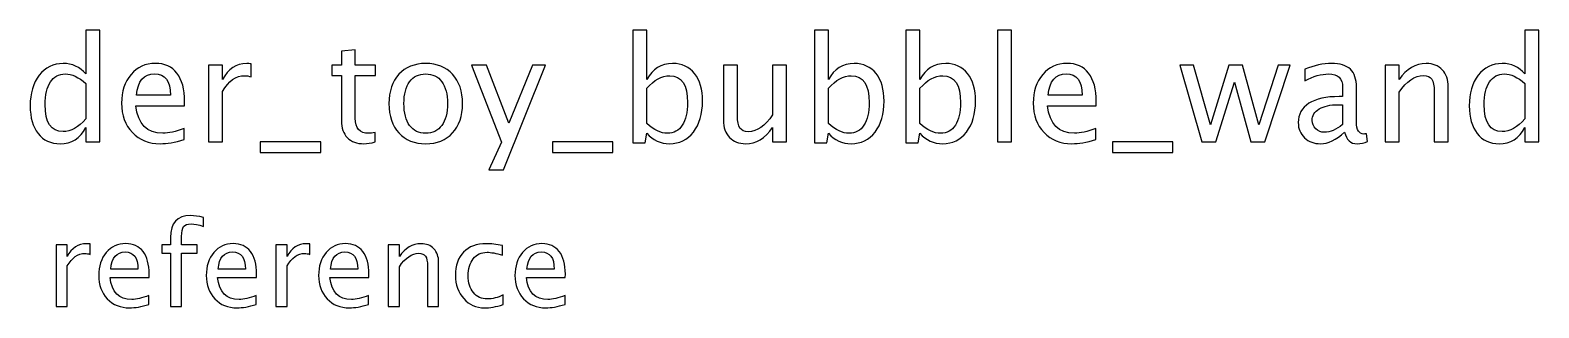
# Model space of a CAD drawing. Header units: centimetres. Extents: x -29.3 to 25.7, y -27.5 to 28.7.
# Drawn here: x -1.81 to 25.67, y 23.65 to 28.71 of the extents above; entities that cross this region are included whole.
import ezdxf

# ---------------------------------------------------------------- set-up
doc = ezdxf.new("R2010")
doc.units = ezdxf.units.CM
doc.header["$MEASUREMENT"] = 0
doc.layers.add('Layer 1', color=7, linetype='Continuous')

msp = doc.modelspace()

# ---------------------------------------------------------------- linework, layer by layer
at = {"layer": 'Layer 1'}
for points, knots in [([(-0.79505, 26.67044), (-0.79505, 26.67044), (-0.79505, 26.9337), (-0.79505, 26.9337), (-0.79505, 26.9337), (-0.89868, 26.73703), (-1.05478, 26.63869), (-1.26336, 26.63869), (-1.26336, 26.63869), (-1.4327, 26.63869), (-1.56587, 26.69999), (-1.66288, 26.82302), (-1.66288, 26.82302), (-1.7599, 26.94605), (-1.80841, 27.11406), (-1.80841, 27.32705), (-1.80841, 27.32705), (-1.80841, 27.55988), (-1.75328, 27.74729), (-1.64348, 27.88929), (-1.64348, 27.88929), (-1.53324, 28.03084), (-1.3886, 28.10183), (-1.20912, 28.10183), (-1.20912, 28.10183), (-1.04288, 28.10183), (-0.90441, 28.03833), (-0.79505, 27.91089), (-0.79505, 27.91089), (-0.79505, 27.91089), (-0.79505, 28.71037), (-0.79505, 28.71037), (-0.79505, 28.71037), (-0.79505, 28.71037), (-0.54105, 28.71037), (-0.54105, 28.71037), (-0.54105, 28.71037), (-0.54105, 28.71037), (-0.54105, 26.67044), (-0.54105, 26.67044), (-0.54105, 26.67044), (-0.54105, 26.67044), (-0.79505, 26.67044), (-0.79505, 26.67044)], [0, 0, 0, 0, 0.08333333, 0.08333333, 0.08333333, 0.08333333, 0.16666667, 0.16666667, 0.16666667, 0.16666667, 0.25, 0.25, 0.25, 0.25, 0.33333333, 0.33333333, 0.33333333, 0.33333333, 0.41666667, 0.41666667, 0.41666667, 0.41666667, 0.5, 0.5, 0.5, 0.5, 0.58333333, 0.58333333, 0.58333333, 0.58333333, 0.66666667, 0.66666667, 0.66666667, 0.66666667, 0.75, 0.75, 0.75, 0.75, 0.83333333, 0.83333333, 0.83333333, 0.83333333, 1, 1, 1, 1]), ([(9.16782, 26.65457), (9.16782, 26.65457), (9.16782, 28.71037), (9.16782, 28.71037), (9.16782, 28.71037), (9.16782, 28.71037), (9.42182, 28.71037), (9.42182, 28.71037), (9.42182, 28.71037), (9.42182, 28.71037), (9.42182, 27.80771), (9.42182, 27.80771), (9.42182, 27.80771), (9.52589, 28.00394), (9.68243, 28.10183), (9.89101, 28.10183), (9.89101, 28.10183), (10.05991, 28.10183), (10.19264, 28.04054), (10.28965, 27.91751), (10.28965, 27.91751), (10.38667, 27.79448), (10.43517, 27.62647), (10.43517, 27.41348), (10.43517, 27.41348), (10.43517, 27.18153), (10.38005, 26.99411), (10.27025, 26.85212), (10.27025, 26.85212), (10.16045, 26.70969), (10.01581, 26.63869), (9.83677, 26.63869), (9.83677, 26.63869), (9.67053, 26.63869), (9.53206, 26.70219), (9.42182, 26.82963), (9.42182, 26.82963), (9.42182, 26.82963), (9.39095, 26.65457), (9.39095, 26.65457), (9.39095, 26.65457), (9.39095, 26.65457), (9.16782, 26.65457), (9.16782, 26.65457)], [0, 0, 0, 0, 0.08333333, 0.08333333, 0.08333333, 0.08333333, 0.16666667, 0.16666667, 0.16666667, 0.16666667, 0.25, 0.25, 0.25, 0.25, 0.33333333, 0.33333333, 0.33333333, 0.33333333, 0.41666667, 0.41666667, 0.41666667, 0.41666667, 0.5, 0.5, 0.5, 0.5, 0.58333333, 0.58333333, 0.58333333, 0.58333333, 0.66666667, 0.66666667, 0.66666667, 0.66666667, 0.75, 0.75, 0.75, 0.75, 0.83333333, 0.83333333, 0.83333333, 0.83333333, 1, 1, 1, 1]), ([(12.47511, 26.65457), (12.47511, 26.65457), (12.47511, 28.71037), (12.47511, 28.71037), (12.47511, 28.71037), (12.47511, 28.71037), (12.72911, 28.71037), (12.72911, 28.71037), (12.72911, 28.71037), (12.72911, 28.71037), (12.72911, 27.80771), (12.72911, 27.80771), (12.72911, 27.80771), (12.83318, 28.00394), (12.98972, 28.10183), (13.1983, 28.10183), (13.1983, 28.10183), (13.3672, 28.10183), (13.49993, 28.04054), (13.59694, 27.91751), (13.59694, 27.91751), (13.69396, 27.79448), (13.74246, 27.62647), (13.74246, 27.41348), (13.74246, 27.41348), (13.74246, 27.18153), (13.68734, 26.99411), (13.57754, 26.85212), (13.57754, 26.85212), (13.46774, 26.70969), (13.3231, 26.63869), (13.14406, 26.63869), (13.14406, 26.63869), (12.97782, 26.63869), (12.83935, 26.70219), (12.72911, 26.82963), (12.72911, 26.82963), (12.72911, 26.82963), (12.69824, 26.65457), (12.69824, 26.65457), (12.69824, 26.65457), (12.69824, 26.65457), (12.47511, 26.65457), (12.47511, 26.65457)], [0, 0, 0, 0, 0.08333333, 0.08333333, 0.08333333, 0.08333333, 0.16666667, 0.16666667, 0.16666667, 0.16666667, 0.25, 0.25, 0.25, 0.25, 0.33333333, 0.33333333, 0.33333333, 0.33333333, 0.41666667, 0.41666667, 0.41666667, 0.41666667, 0.5, 0.5, 0.5, 0.5, 0.58333333, 0.58333333, 0.58333333, 0.58333333, 0.66666667, 0.66666667, 0.66666667, 0.66666667, 0.75, 0.75, 0.75, 0.75, 0.83333333, 0.83333333, 0.83333333, 0.83333333, 1, 1, 1, 1]), ([(14.14022, 26.65457), (14.14022, 26.65457), (14.14022, 28.71037), (14.14022, 28.71037), (14.14022, 28.71037), (14.14022, 28.71037), (14.39422, 28.71037), (14.39422, 28.71037), (14.39422, 28.71037), (14.39422, 28.71037), (14.39422, 27.80771), (14.39422, 27.80771), (14.39422, 27.80771), (14.49829, 28.00394), (14.65483, 28.10183), (14.86341, 28.10183), (14.86341, 28.10183), (15.03231, 28.10183), (15.16504, 28.04054), (15.26205, 27.91751), (15.26205, 27.91751), (15.35907, 27.79448), (15.40757, 27.62647), (15.40757, 27.41348), (15.40757, 27.41348), (15.40757, 27.18153), (15.35245, 26.99411), (15.24265, 26.85212), (15.24265, 26.85212), (15.13285, 26.70969), (14.98821, 26.63869), (14.80917, 26.63869), (14.80917, 26.63869), (14.64293, 26.63869), (14.50446, 26.70219), (14.39422, 26.82963), (14.39422, 26.82963), (14.39422, 26.82963), (14.36335, 26.65457), (14.36335, 26.65457), (14.36335, 26.65457), (14.36335, 26.65457), (14.14022, 26.65457), (14.14022, 26.65457)], [0, 0, 0, 0, 0.08333333, 0.08333333, 0.08333333, 0.08333333, 0.16666667, 0.16666667, 0.16666667, 0.16666667, 0.25, 0.25, 0.25, 0.25, 0.33333333, 0.33333333, 0.33333333, 0.33333333, 0.41666667, 0.41666667, 0.41666667, 0.41666667, 0.5, 0.5, 0.5, 0.5, 0.58333333, 0.58333333, 0.58333333, 0.58333333, 0.66666667, 0.66666667, 0.66666667, 0.66666667, 0.75, 0.75, 0.75, 0.75, 0.83333333, 0.83333333, 0.83333333, 0.83333333, 1, 1, 1, 1]), ([(15.80533, 26.67044), (15.80533, 26.67044), (15.80533, 28.71037), (15.80533, 28.71037), (15.80533, 28.71037), (15.80533, 28.71037), (16.05933, 28.71037), (16.05933, 28.71037), (16.05933, 28.71037), (16.05933, 28.71037), (16.05933, 26.67044), (16.05933, 26.67044), (16.05933, 26.67044), (16.05933, 26.67044), (15.80533, 26.67044), (15.80533, 26.67044)], [0, 0, 0, 0, 0.2, 0.2, 0.2, 0.2, 0.4, 0.4, 0.4, 0.4, 0.6, 0.6, 0.6, 0.6, 1, 1, 1, 1]), ([(25.41101, 26.67044), (25.41101, 26.67044), (25.41101, 26.9337), (25.41101, 26.9337), (25.41101, 26.9337), (25.30738, 26.73703), (25.15128, 26.63869), (24.9427, 26.63869), (24.9427, 26.63869), (24.77336, 26.63869), (24.64019, 26.69999), (24.54318, 26.82302), (24.54318, 26.82302), (24.44616, 26.94605), (24.39765, 27.11406), (24.39765, 27.32705), (24.39765, 27.32705), (24.39765, 27.55988), (24.45278, 27.74729), (24.56258, 27.88929), (24.56258, 27.88929), (24.67282, 28.03084), (24.81746, 28.10183), (24.99694, 28.10183), (24.99694, 28.10183), (25.16318, 28.10183), (25.30165, 28.03833), (25.41101, 27.91089), (25.41101, 27.91089), (25.41101, 27.91089), (25.41101, 28.71037), (25.41101, 28.71037), (25.41101, 28.71037), (25.41101, 28.71037), (25.66501, 28.71037), (25.66501, 28.71037), (25.66501, 28.71037), (25.66501, 28.71037), (25.66501, 26.67044), (25.66501, 26.67044), (25.66501, 26.67044), (25.66501, 26.67044), (25.41101, 26.67044), (25.41101, 26.67044)], [0, 0, 0, 0, 0.08333333, 0.08333333, 0.08333333, 0.08333333, 0.16666667, 0.16666667, 0.16666667, 0.16666667, 0.25, 0.25, 0.25, 0.25, 0.33333333, 0.33333333, 0.33333333, 0.33333333, 0.41666667, 0.41666667, 0.41666667, 0.41666667, 0.5, 0.5, 0.5, 0.5, 0.58333333, 0.58333333, 0.58333333, 0.58333333, 0.66666667, 0.66666667, 0.66666667, 0.66666667, 0.75, 0.75, 0.75, 0.75, 0.83333333, 0.83333333, 0.83333333, 0.83333333, 1, 1, 1, 1]), ([(4.47456, 26.67088), (4.39607, 26.64927), (4.32772, 26.63869), (4.26995, 26.63869), (4.26995, 26.63869), (4.1403, 26.63869), (4.03932, 26.67573), (3.967, 26.74981), (3.967, 26.74981), (3.89424, 26.8239), (3.85808, 26.92664), (3.85808, 27.0585), (3.85808, 27.0585), (3.85808, 27.0585), (3.85808, 27.88223), (3.85808, 27.88223), (3.85808, 27.88223), (3.85808, 27.88223), (3.68258, 27.88223), (3.68258, 27.88223), (3.68258, 27.88223), (3.68258, 27.88223), (3.68258, 28.07273), (3.68258, 28.07273), (3.68258, 28.07273), (3.68258, 28.07273), (3.85808, 28.07273), (3.85808, 28.07273), (3.85808, 28.07273), (3.85808, 28.07273), (3.85808, 28.32629), (3.85808, 28.32629), (3.85808, 28.32629), (3.85808, 28.32629), (4.11208, 28.35054), (4.11208, 28.35054), (4.11208, 28.35054), (4.11208, 28.35054), (4.11208, 28.07273), (4.11208, 28.07273), (4.11208, 28.07273), (4.11208, 28.07273), (4.47985, 28.07273), (4.47985, 28.07273), (4.47985, 28.07273), (4.47985, 28.07273), (4.47985, 27.88223), (4.47985, 27.88223), (4.47985, 27.88223), (4.47985, 27.88223), (4.11208, 27.88223), (4.11208, 27.88223), (4.11208, 27.88223), (4.11208, 27.88223), (4.11208, 27.10436), (4.11208, 27.10436), (4.11208, 27.10436), (4.11208, 26.92091), (4.1919, 26.82919), (4.35109, 26.82919), (4.35109, 26.82919), (4.38504, 26.82919), (4.42605, 26.83492), (4.47456, 26.84595), (4.47456, 26.84595), (4.47456, 26.84595), (4.47456, 26.67088), (4.47456, 26.67088)], [0, 0, 0, 0, 0.05555556, 0.05555556, 0.05555556, 0.05555556, 0.11111111, 0.11111111, 0.11111111, 0.11111111, 0.16666667, 0.16666667, 0.16666667, 0.16666667, 0.22222222, 0.22222222, 0.22222222, 0.22222222, 0.27777778, 0.27777778, 0.27777778, 0.27777778, 0.33333333, 0.33333333, 0.33333333, 0.33333333, 0.38888889, 0.38888889, 0.38888889, 0.38888889, 0.44444444, 0.44444444, 0.44444444, 0.44444444, 0.5, 0.5, 0.5, 0.5, 0.55555556, 0.55555556, 0.55555556, 0.55555556, 0.61111111, 0.61111111, 0.61111111, 0.61111111, 0.66666667, 0.66666667, 0.66666667, 0.66666667, 0.72222222, 0.72222222, 0.72222222, 0.72222222, 0.77777778, 0.77777778, 0.77777778, 0.77777778, 0.83333333, 0.83333333, 0.83333333, 0.83333333, 0.88888889, 0.88888889, 0.88888889, 0.88888889, 1, 1, 1, 1]), ([(0.99706, 26.71542), (0.8264, 26.66427), (0.68044, 26.63869), (0.55873, 26.63869), (0.55873, 26.63869), (0.35103, 26.63869), (0.18214, 26.70748), (0.05206, 26.84462), (0.05206, 26.84462), (-0.07803, 26.98177), (-0.1433, 27.15948), (-0.1433, 27.3782), (-0.1433, 27.3782), (-0.1433, 27.59031), (-0.08597, 27.76449), (0.02912, 27.90075), (0.02912, 27.90075), (0.14422, 28.03657), (0.2915, 28.10448), (0.47098, 28.10448), (0.47098, 28.10448), (0.64075, 28.10448), (0.77216, 28.04407), (0.86477, 27.92324), (0.86477, 27.92324), (0.95737, 27.80241), (1.00367, 27.63132), (1.00367, 27.40951), (1.00367, 27.40951), (1.00367, 27.40951), (1.00235, 27.3319), (1.00235, 27.3319), (1.00235, 27.3319), (1.00235, 27.3319), (0.116, 27.3319), (0.116, 27.3319), (0.116, 27.3319), (0.15304, 26.99676), (0.31664, 26.82919), (0.60636, 26.82919), (0.60636, 26.82919), (0.71263, 26.82919), (0.84272, 26.85918), (0.99706, 26.91915), (0.99706, 26.91915), (0.99706, 26.91915), (0.99706, 26.71542), (0.99706, 26.71542)], [0, 0, 0, 0, 0.07692308, 0.07692308, 0.07692308, 0.07692308, 0.15384615, 0.15384615, 0.15384615, 0.15384615, 0.23076923, 0.23076923, 0.23076923, 0.23076923, 0.30769231, 0.30769231, 0.30769231, 0.30769231, 0.38461538, 0.38461538, 0.38461538, 0.38461538, 0.46153846, 0.46153846, 0.46153846, 0.46153846, 0.53846154, 0.53846154, 0.53846154, 0.53846154, 0.61538462, 0.61538462, 0.61538462, 0.61538462, 0.69230769, 0.69230769, 0.69230769, 0.69230769, 0.76923077, 0.76923077, 0.76923077, 0.76923077, 0.84615385, 0.84615385, 0.84615385, 0.84615385, 1, 1, 1, 1]), ([(1.442, 26.67044), (1.442, 26.67044), (1.442, 28.07273), (1.442, 28.07273), (1.442, 28.07273), (1.442, 28.07273), (1.696, 28.07273), (1.696, 28.07273), (1.696, 28.07273), (1.696, 28.07273), (1.696, 27.80771), (1.696, 27.80771), (1.696, 27.80771), (1.79698, 28.00394), (1.94338, 28.10183), (2.13565, 28.10183), (2.13565, 28.10183), (2.16167, 28.10183), (2.18901, 28.09963), (2.21723, 28.09522), (2.21723, 28.09522), (2.21723, 28.09522), (2.21723, 27.85754), (2.21723, 27.85754), (2.21723, 27.85754), (2.17313, 27.87209), (2.13433, 27.87958), (2.10081, 27.87958), (2.10081, 27.87958), (1.93942, 27.87958), (1.80448, 27.78433), (1.696, 27.59339), (1.696, 27.59339), (1.696, 27.59339), (1.696, 26.67044), (1.696, 26.67044), (1.696, 26.67044), (1.696, 26.67044), (1.442, 26.67044), (1.442, 26.67044)], [0, 0, 0, 0, 0.09090909, 0.09090909, 0.09090909, 0.09090909, 0.18181818, 0.18181818, 0.18181818, 0.18181818, 0.27272727, 0.27272727, 0.27272727, 0.27272727, 0.36363636, 0.36363636, 0.36363636, 0.36363636, 0.45454545, 0.45454545, 0.45454545, 0.45454545, 0.54545455, 0.54545455, 0.54545455, 0.54545455, 0.63636364, 0.63636364, 0.63636364, 0.63636364, 0.72727273, 0.72727273, 0.72727273, 0.72727273, 0.81818182, 0.81818182, 0.81818182, 0.81818182, 1, 1, 1, 1]), ([(5.39531, 26.63869), (5.18938, 26.63869), (5.02622, 26.70439), (4.90627, 26.8358), (4.90627, 26.8358), (4.78589, 26.96721), (4.72591, 27.14581), (4.72591, 27.37114), (4.72591, 27.37114), (4.72591, 27.59604), (4.78589, 27.77419), (4.90627, 27.90516), (4.90627, 27.90516), (5.02622, 28.03613), (5.18938, 28.10183), (5.39531, 28.10183), (5.39531, 28.10183), (5.60124, 28.10183), (5.7644, 28.03613), (5.88435, 27.90516), (5.88435, 27.90516), (6.00473, 27.77419), (6.0647, 27.59604), (6.0647, 27.37114), (6.0647, 27.37114), (6.0647, 27.14581), (6.00473, 26.96721), (5.88435, 26.8358), (5.88435, 26.8358), (5.7644, 26.70439), (5.60124, 26.63869), (5.39531, 26.63869)], [0, 0, 0, 0, 0.11111111, 0.11111111, 0.11111111, 0.11111111, 0.22222222, 0.22222222, 0.22222222, 0.22222222, 0.33333333, 0.33333333, 0.33333333, 0.33333333, 0.44444444, 0.44444444, 0.44444444, 0.44444444, 0.55555556, 0.55555556, 0.55555556, 0.55555556, 0.66666667, 0.66666667, 0.66666667, 0.66666667, 0.77777778, 0.77777778, 0.77777778, 0.77777778, 1, 1, 1, 1]), ([(6.54536, 26.15979), (6.54536, 26.15979), (6.7729, 26.66868), (6.7729, 26.66868), (6.7729, 26.66868), (6.7729, 26.66868), (6.22963, 28.07273), (6.22963, 28.07273), (6.22963, 28.07273), (6.22963, 28.07273), (6.50215, 28.07273), (6.50215, 28.07273), (6.50215, 28.07273), (6.50215, 28.07273), (6.90608, 27.01087), (6.90608, 27.01087), (6.90608, 27.01087), (6.90608, 27.01087), (7.33691, 28.07273), (7.33691, 28.07273), (7.33691, 28.07273), (7.33691, 28.07273), (7.57635, 28.07273), (7.57635, 28.07273), (7.57635, 28.07273), (7.57635, 28.07273), (6.80995, 26.15979), (6.80995, 26.15979), (6.80995, 26.15979), (6.80995, 26.15979), (6.54536, 26.15979), (6.54536, 26.15979)], [0, 0, 0, 0, 0.11111111, 0.11111111, 0.11111111, 0.11111111, 0.22222222, 0.22222222, 0.22222222, 0.22222222, 0.33333333, 0.33333333, 0.33333333, 0.33333333, 0.44444444, 0.44444444, 0.44444444, 0.44444444, 0.55555556, 0.55555556, 0.55555556, 0.55555556, 0.66666667, 0.66666667, 0.66666667, 0.66666667, 0.77777778, 0.77777778, 0.77777778, 0.77777778, 1, 1, 1, 1]), ([(11.71135, 26.67044), (11.71135, 26.67044), (11.71135, 26.93414), (11.71135, 26.93414), (11.71135, 26.93414), (11.57597, 26.73703), (11.41148, 26.63869), (11.21834, 26.63869), (11.21834, 26.63869), (11.09575, 26.63869), (10.99829, 26.67705), (10.92597, 26.75422), (10.92597, 26.75422), (10.85321, 26.83139), (10.81705, 26.93502), (10.81705, 27.06599), (10.81705, 27.06599), (10.81705, 27.06599), (10.81705, 28.07273), (10.81705, 28.07273), (10.81705, 28.07273), (10.81705, 28.07273), (11.07105, 28.07273), (11.07105, 28.07273), (11.07105, 28.07273), (11.07105, 28.07273), (11.07105, 27.14889), (11.07105, 27.14889), (11.07105, 27.14889), (11.07105, 27.0435), (11.08649, 26.96898), (11.11692, 26.92488), (11.11692, 26.92488), (11.14778, 26.88034), (11.19894, 26.85829), (11.27081, 26.85829), (11.27081, 26.85829), (11.42604, 26.85829), (11.57332, 26.96016), (11.71135, 27.16433), (11.71135, 27.16433), (11.71135, 27.16433), (11.71135, 28.07273), (11.71135, 28.07273), (11.71135, 28.07273), (11.71135, 28.07273), (11.96534, 28.07273), (11.96534, 28.07273), (11.96534, 28.07273), (11.96534, 28.07273), (11.96534, 26.67044), (11.96534, 26.67044), (11.96534, 26.67044), (11.96534, 26.67044), (11.71135, 26.67044), (11.71135, 26.67044)], [0, 0, 0, 0, 0.06666667, 0.06666667, 0.06666667, 0.06666667, 0.13333333, 0.13333333, 0.13333333, 0.13333333, 0.2, 0.2, 0.2, 0.2, 0.26666667, 0.26666667, 0.26666667, 0.26666667, 0.33333333, 0.33333333, 0.33333333, 0.33333333, 0.4, 0.4, 0.4, 0.4, 0.46666667, 0.46666667, 0.46666667, 0.46666667, 0.53333333, 0.53333333, 0.53333333, 0.53333333, 0.6, 0.6, 0.6, 0.6, 0.66666667, 0.66666667, 0.66666667, 0.66666667, 0.73333333, 0.73333333, 0.73333333, 0.73333333, 0.8, 0.8, 0.8, 0.8, 0.86666667, 0.86666667, 0.86666667, 0.86666667, 1, 1, 1, 1]), ([(17.5992, 26.71542), (17.42854, 26.66427), (17.28258, 26.63869), (17.16087, 26.63869), (17.16087, 26.63869), (16.95317, 26.63869), (16.78428, 26.70748), (16.6542, 26.84462), (16.6542, 26.84462), (16.52411, 26.98177), (16.45884, 27.15948), (16.45884, 27.3782), (16.45884, 27.3782), (16.45884, 27.59031), (16.51617, 27.76449), (16.63126, 27.90075), (16.63126, 27.90075), (16.74636, 28.03657), (16.89364, 28.10448), (17.07312, 28.10448), (17.07312, 28.10448), (17.24289, 28.10448), (17.3743, 28.04407), (17.46691, 27.92324), (17.46691, 27.92324), (17.55951, 27.80241), (17.60581, 27.63132), (17.60581, 27.40951), (17.60581, 27.40951), (17.60581, 27.40951), (17.60449, 27.3319), (17.60449, 27.3319), (17.60449, 27.3319), (17.60449, 27.3319), (16.71814, 27.3319), (16.71814, 27.3319), (16.71814, 27.3319), (16.75518, 26.99676), (16.91878, 26.82919), (17.2085, 26.82919), (17.2085, 26.82919), (17.31477, 26.82919), (17.44486, 26.85918), (17.5992, 26.91915), (17.5992, 26.91915), (17.5992, 26.91915), (17.5992, 26.71542), (17.5992, 26.71542)], [0, 0, 0, 0, 0.07692308, 0.07692308, 0.07692308, 0.07692308, 0.15384615, 0.15384615, 0.15384615, 0.15384615, 0.23076923, 0.23076923, 0.23076923, 0.23076923, 0.30769231, 0.30769231, 0.30769231, 0.30769231, 0.38461538, 0.38461538, 0.38461538, 0.38461538, 0.46153846, 0.46153846, 0.46153846, 0.46153846, 0.53846154, 0.53846154, 0.53846154, 0.53846154, 0.61538462, 0.61538462, 0.61538462, 0.61538462, 0.69230769, 0.69230769, 0.69230769, 0.69230769, 0.76923077, 0.76923077, 0.76923077, 0.76923077, 0.84615385, 0.84615385, 0.84615385, 0.84615385, 1, 1, 1, 1]), ([(19.53109, 26.67044), (19.53109, 26.67044), (19.12892, 28.07273), (19.12892, 28.07273), (19.12892, 28.07273), (19.12892, 28.07273), (19.37675, 28.07273), (19.37675, 28.07273), (19.37675, 28.07273), (19.37675, 28.07273), (19.68499, 26.98397), (19.68499, 26.98397), (19.68499, 26.98397), (19.68499, 26.98397), (20.01748, 28.07273), (20.01748, 28.07273), (20.01748, 28.07273), (20.01748, 28.07273), (20.27148, 28.07273), (20.27148, 28.07273), (20.27148, 28.07273), (20.27148, 28.07273), (20.56385, 26.98573), (20.56385, 26.98573), (20.56385, 26.98573), (20.56385, 26.98573), (20.91751, 28.07273), (20.91751, 28.07273), (20.91751, 28.07273), (20.91751, 28.07273), (21.13446, 28.07273), (21.13446, 28.07273), (21.13446, 28.07273), (21.13446, 28.07273), (20.67674, 26.67044), (20.67674, 26.67044), (20.67674, 26.67044), (20.67674, 26.67044), (20.42274, 26.67044), (20.42274, 26.67044), (20.42274, 26.67044), (20.42274, 26.67044), (20.12199, 27.76405), (20.12199, 27.76405), (20.12199, 27.76405), (20.12199, 27.76405), (19.78509, 26.67044), (19.78509, 26.67044), (19.78509, 26.67044), (19.78509, 26.67044), (19.53109, 26.67044), (19.53109, 26.67044)], [0, 0, 0, 0, 0.07142857, 0.07142857, 0.07142857, 0.07142857, 0.14285714, 0.14285714, 0.14285714, 0.14285714, 0.21428571, 0.21428571, 0.21428571, 0.21428571, 0.28571429, 0.28571429, 0.28571429, 0.28571429, 0.35714286, 0.35714286, 0.35714286, 0.35714286, 0.42857143, 0.42857143, 0.42857143, 0.42857143, 0.5, 0.5, 0.5, 0.5, 0.57142857, 0.57142857, 0.57142857, 0.57142857, 0.64285714, 0.64285714, 0.64285714, 0.64285714, 0.71428571, 0.71428571, 0.71428571, 0.71428571, 0.78571429, 0.78571429, 0.78571429, 0.78571429, 0.85714286, 0.85714286, 0.85714286, 0.85714286, 1, 1, 1, 1]), ([(22.12841, 26.84903), (21.97584, 26.7088), (21.82899, 26.63869), (21.68788, 26.63869), (21.68788, 26.63869), (21.57191, 26.63869), (21.47533, 26.67485), (21.39905, 26.74761), (21.39905, 26.74761), (21.32232, 26.82037), (21.28395, 26.91209), (21.28395, 27.02278), (21.28395, 27.02278), (21.28395, 27.17579), (21.34833, 27.29353), (21.4771, 27.37555), (21.4771, 27.37555), (21.60586, 27.45757), (21.79063, 27.49858), (22.0314, 27.49858), (22.0314, 27.49858), (22.0314, 27.49858), (22.09093, 27.49858), (22.09093, 27.49858), (22.09093, 27.49858), (22.09093, 27.49858), (22.09093, 27.66748), (22.09093, 27.66748), (22.09093, 27.66748), (22.09093, 27.8302), (22.00626, 27.91133), (21.83649, 27.91133), (21.83649, 27.91133), (21.70508, 27.91133), (21.56132, 27.86988), (21.40566, 27.78698), (21.40566, 27.78698), (21.40566, 27.78698), (21.40566, 27.996), (21.40566, 27.996), (21.40566, 27.996), (21.57676, 28.06656), (21.73815, 28.10183), (21.88941, 28.10183), (21.88941, 28.10183), (22.04507, 28.10183), (22.16016, 28.06656), (22.2338, 27.99556), (22.2338, 27.99556), (22.30789, 27.92456), (22.34493, 27.8152), (22.34493, 27.66748), (22.34493, 27.66748), (22.34493, 27.66748), (22.34493, 27.0338), (22.34493, 27.0338), (22.34493, 27.0338), (22.34493, 26.88872), (22.38947, 26.81596), (22.47898, 26.81596), (22.47898, 26.81596), (22.49001, 26.81596), (22.50632, 26.81772), (22.52793, 26.82125), (22.52793, 26.82125), (22.52793, 26.82125), (22.54601, 26.68014), (22.54601, 26.68014), (22.54601, 26.68014), (22.48825, 26.65236), (22.42475, 26.63869), (22.35507, 26.63869), (22.35507, 26.63869), (22.23645, 26.63869), (22.16104, 26.7088), (22.12841, 26.84903)], [0, 0, 0, 0, 0.05, 0.05, 0.05, 0.05, 0.1, 0.1, 0.1, 0.1, 0.15, 0.15, 0.15, 0.15, 0.2, 0.2, 0.2, 0.2, 0.25, 0.25, 0.25, 0.25, 0.3, 0.3, 0.3, 0.3, 0.35, 0.35, 0.35, 0.35, 0.4, 0.4, 0.4, 0.4, 0.45, 0.45, 0.45, 0.45, 0.5, 0.5, 0.5, 0.5, 0.55, 0.55, 0.55, 0.55, 0.6, 0.6, 0.6, 0.6, 0.65, 0.65, 0.65, 0.65, 0.7, 0.7, 0.7, 0.7, 0.75, 0.75, 0.75, 0.75, 0.8, 0.8, 0.8, 0.8, 0.85, 0.85, 0.85, 0.85, 0.9, 0.9, 0.9, 0.9, 1, 1, 1, 1]), ([(22.8666, 26.67044), (22.8666, 26.67044), (22.8666, 28.07273), (22.8666, 28.07273), (22.8666, 28.07273), (22.8666, 28.07273), (23.1206, 28.07273), (23.1206, 28.07273), (23.1206, 28.07273), (23.1206, 28.07273), (23.1206, 27.80771), (23.1206, 27.80771), (23.1206, 27.80771), (23.2551, 28.00394), (23.42002, 28.10183), (23.61493, 28.10183), (23.61493, 28.10183), (23.73752, 28.10183), (23.83497, 28.06347), (23.90685, 27.9863), (23.90685, 27.9863), (23.97873, 27.90957), (24.01489, 27.80594), (24.01489, 27.6763), (24.01489, 27.6763), (24.01489, 27.6763), (24.01489, 26.67044), (24.01489, 26.67044), (24.01489, 26.67044), (24.01489, 26.67044), (23.76089, 26.67044), (23.76089, 26.67044), (23.76089, 26.67044), (23.76089, 26.67044), (23.76089, 27.59339), (23.76089, 27.59339), (23.76089, 27.59339), (23.76089, 27.69746), (23.74546, 27.77155), (23.71503, 27.81564), (23.71503, 27.81564), (23.68416, 27.86018), (23.63345, 27.88223), (23.56245, 27.88223), (23.56245, 27.88223), (23.40635, 27.88223), (23.25906, 27.78037), (23.1206, 27.57664), (23.1206, 27.57664), (23.1206, 27.57664), (23.1206, 26.67044), (23.1206, 26.67044), (23.1206, 26.67044), (23.1206, 26.67044), (22.8666, 26.67044), (22.8666, 26.67044)], [0, 0, 0, 0, 0.06666667, 0.06666667, 0.06666667, 0.06666667, 0.13333333, 0.13333333, 0.13333333, 0.13333333, 0.2, 0.2, 0.2, 0.2, 0.26666667, 0.26666667, 0.26666667, 0.26666667, 0.33333333, 0.33333333, 0.33333333, 0.33333333, 0.4, 0.4, 0.4, 0.4, 0.46666667, 0.46666667, 0.46666667, 0.46666667, 0.53333333, 0.53333333, 0.53333333, 0.53333333, 0.6, 0.6, 0.6, 0.6, 0.66666667, 0.66666667, 0.66666667, 0.66666667, 0.73333333, 0.73333333, 0.73333333, 0.73333333, 0.8, 0.8, 0.8, 0.8, 0.86666667, 0.86666667, 0.86666667, 0.86666667, 1, 1, 1, 1]), ([(-0.79505, 27.73715), (-0.9269, 27.85313), (-1.0517, 27.91133), (-1.16988, 27.91133), (-1.16988, 27.91133), (-1.28629, 27.91133), (-1.37625, 27.86283), (-1.44019, 27.76537), (-1.44019, 27.76537), (-1.50413, 27.66836), (-1.53588, 27.53078), (-1.53588, 27.35262), (-1.53588, 27.35262), (-1.53588, 27.02498), (-1.42741, 26.86094), (-1.21001, 26.86094), (-1.21001, 26.86094), (-1.0689, 26.86094), (-0.93043, 26.93811), (-0.79505, 27.09201), (-0.79505, 27.09201), (-0.79505, 27.09201), (-0.79505, 27.73715), (-0.79505, 27.73715)], [0, 0, 0, 0, 0.14285714, 0.14285714, 0.14285714, 0.14285714, 0.28571429, 0.28571429, 0.28571429, 0.28571429, 0.42857143, 0.42857143, 0.42857143, 0.42857143, 0.57142857, 0.57142857, 0.57142857, 0.57142857, 0.71428571, 0.71428571, 0.71428571, 0.71428571, 1, 1, 1, 1]), ([(0.12923, 27.5224), (0.12923, 27.5224), (0.74835, 27.5224), (0.74835, 27.5224), (0.74835, 27.5224), (0.74835, 27.78345), (0.65089, 27.91398), (0.45643, 27.91398), (0.45643, 27.91398), (0.26063, 27.91398), (0.15171, 27.78345), (0.12923, 27.5224)], [0, 0, 0, 0, 0.25, 0.25, 0.25, 0.25, 0.5, 0.5, 0.5, 0.5, 1, 1, 1, 1]), ([(5.39487, 26.82919), (5.52055, 26.82919), (5.61844, 26.87637), (5.68811, 26.97118), (5.68811, 26.97118), (5.75735, 27.06555), (5.79218, 27.19917), (5.79218, 27.37114), (5.79218, 27.37114), (5.79218, 27.54268), (5.75735, 27.67586), (5.68811, 27.77022), (5.68811, 27.77022), (5.61844, 27.86415), (5.52055, 27.91133), (5.39487, 27.91133), (5.39487, 27.91133), (5.26875, 27.91133), (5.17086, 27.86415), (5.10206, 27.77022), (5.10206, 27.77022), (5.03283, 27.67586), (4.99844, 27.54268), (4.99844, 27.37114), (4.99844, 27.37114), (4.99844, 27.19917), (5.03283, 27.06555), (5.10206, 26.97118), (5.10206, 26.97118), (5.17086, 26.87637), (5.26875, 26.82919), (5.39487, 26.82919)], [0, 0, 0, 0, 0.11111111, 0.11111111, 0.11111111, 0.11111111, 0.22222222, 0.22222222, 0.22222222, 0.22222222, 0.33333333, 0.33333333, 0.33333333, 0.33333333, 0.44444444, 0.44444444, 0.44444444, 0.44444444, 0.55555556, 0.55555556, 0.55555556, 0.55555556, 0.66666667, 0.66666667, 0.66666667, 0.66666667, 0.77777778, 0.77777778, 0.77777778, 0.77777778, 1, 1, 1, 1]), ([(9.42182, 27.0047), (9.55279, 26.88784), (9.67758, 26.82919), (9.7962, 26.82919), (9.7962, 26.82919), (9.91306, 26.82919), (10.00346, 26.87814), (10.06696, 26.97559), (10.06696, 26.97559), (10.1309, 27.07305), (10.16265, 27.21019), (10.16265, 27.38746), (10.16265, 27.38746), (10.16265, 27.71554), (10.05417, 27.87958), (9.83721, 27.87958), (9.83721, 27.87958), (9.69522, 27.87958), (9.55676, 27.80286), (9.42182, 27.64896), (9.42182, 27.64896), (9.42182, 27.64896), (9.42182, 27.0047), (9.42182, 27.0047)], [0, 0, 0, 0, 0.14285714, 0.14285714, 0.14285714, 0.14285714, 0.28571429, 0.28571429, 0.28571429, 0.28571429, 0.42857143, 0.42857143, 0.42857143, 0.42857143, 0.57142857, 0.57142857, 0.57142857, 0.57142857, 0.71428571, 0.71428571, 0.71428571, 0.71428571, 1, 1, 1, 1]), ([(12.72911, 27.0047), (12.86008, 26.88784), (12.98487, 26.82919), (13.10349, 26.82919), (13.10349, 26.82919), (13.22035, 26.82919), (13.31075, 26.87814), (13.37425, 26.97559), (13.37425, 26.97559), (13.43819, 27.07305), (13.46994, 27.21019), (13.46994, 27.38746), (13.46994, 27.38746), (13.46994, 27.71554), (13.36146, 27.87958), (13.1445, 27.87958), (13.1445, 27.87958), (13.00251, 27.87958), (12.86405, 27.80286), (12.72911, 27.64896), (12.72911, 27.64896), (12.72911, 27.64896), (12.72911, 27.0047), (12.72911, 27.0047)], [0, 0, 0, 0, 0.14285714, 0.14285714, 0.14285714, 0.14285714, 0.28571429, 0.28571429, 0.28571429, 0.28571429, 0.42857143, 0.42857143, 0.42857143, 0.42857143, 0.57142857, 0.57142857, 0.57142857, 0.57142857, 0.71428571, 0.71428571, 0.71428571, 0.71428571, 1, 1, 1, 1]), ([(14.39422, 27.0047), (14.52519, 26.88784), (14.64998, 26.82919), (14.7686, 26.82919), (14.7686, 26.82919), (14.88546, 26.82919), (14.97586, 26.87814), (15.03936, 26.97559), (15.03936, 26.97559), (15.1033, 27.07305), (15.13505, 27.21019), (15.13505, 27.38746), (15.13505, 27.38746), (15.13505, 27.71554), (15.02657, 27.87958), (14.80961, 27.87958), (14.80961, 27.87958), (14.66762, 27.87958), (14.52916, 27.80286), (14.39422, 27.64896), (14.39422, 27.64896), (14.39422, 27.64896), (14.39422, 27.0047), (14.39422, 27.0047)], [0, 0, 0, 0, 0.14285714, 0.14285714, 0.14285714, 0.14285714, 0.28571429, 0.28571429, 0.28571429, 0.28571429, 0.42857143, 0.42857143, 0.42857143, 0.42857143, 0.57142857, 0.57142857, 0.57142857, 0.57142857, 0.71428571, 0.71428571, 0.71428571, 0.71428571, 1, 1, 1, 1]), ([(16.73137, 27.5224), (16.73137, 27.5224), (17.35049, 27.5224), (17.35049, 27.5224), (17.35049, 27.5224), (17.35049, 27.78345), (17.25303, 27.91398), (17.05857, 27.91398), (17.05857, 27.91398), (16.86277, 27.91398), (16.75385, 27.78345), (16.73137, 27.5224)], [0, 0, 0, 0, 0.25, 0.25, 0.25, 0.25, 0.5, 0.5, 0.5, 0.5, 1, 1, 1, 1]), ([(25.41101, 27.73715), (25.27916, 27.85313), (25.15436, 27.91133), (25.03618, 27.91133), (25.03618, 27.91133), (24.91977, 27.91133), (24.82981, 27.86283), (24.76587, 27.76537), (24.76587, 27.76537), (24.70193, 27.66836), (24.67018, 27.53078), (24.67018, 27.35262), (24.67018, 27.35262), (24.67018, 27.02498), (24.77865, 26.86094), (24.99605, 26.86094), (24.99605, 26.86094), (25.13716, 26.86094), (25.27563, 26.93811), (25.41101, 27.09201), (25.41101, 27.09201), (25.41101, 27.09201), (25.41101, 27.73715), (25.41101, 27.73715)], [0, 0, 0, 0, 0.14285714, 0.14285714, 0.14285714, 0.14285714, 0.28571429, 0.28571429, 0.28571429, 0.28571429, 0.42857143, 0.42857143, 0.42857143, 0.42857143, 0.57142857, 0.57142857, 0.57142857, 0.57142857, 0.71428571, 0.71428571, 0.71428571, 0.71428571, 1, 1, 1, 1]), ([(22.09093, 26.9875), (22.09093, 26.9875), (22.09093, 27.34777), (22.09093, 27.34777), (22.09093, 27.34777), (22.09093, 27.34777), (22.00935, 27.35042), (22.00935, 27.35042), (22.00935, 27.35042), (21.86824, 27.35042), (21.75447, 27.3244), (21.6676, 27.27237), (21.6676, 27.27237), (21.58117, 27.21989), (21.53795, 27.15066), (21.53795, 27.06423), (21.53795, 27.06423), (21.53795, 27.00381), (21.55956, 26.95266), (21.60233, 26.91077), (21.60233, 26.91077), (21.64555, 26.86888), (21.69802, 26.84771), (21.7602, 26.84771), (21.7602, 26.84771), (21.86603, 26.84771), (21.97628, 26.89445), (22.09093, 26.9875)], [0, 0, 0, 0, 0.125, 0.125, 0.125, 0.125, 0.25, 0.25, 0.25, 0.25, 0.375, 0.375, 0.375, 0.375, 0.5, 0.5, 0.5, 0.5, 0.625, 0.625, 0.625, 0.625, 0.75, 0.75, 0.75, 0.75, 1, 1, 1, 1]), ([(2.38171, 26.47994), (2.38171, 26.47994), (2.38171, 26.67044), (2.38171, 26.67044), (2.38171, 26.67044), (2.38171, 26.67044), (3.48238, 26.67044), (3.48238, 26.67044), (3.48238, 26.67044), (3.48238, 26.67044), (3.48238, 26.47994), (3.48238, 26.47994), (3.48238, 26.47994), (3.48238, 26.47994), (2.38171, 26.47994), (2.38171, 26.47994)], [0, 0, 0, 0, 0.2, 0.2, 0.2, 0.2, 0.4, 0.4, 0.4, 0.4, 0.6, 0.6, 0.6, 0.6, 1, 1, 1, 1]), ([(7.70203, 26.47994), (7.70203, 26.47994), (7.70203, 26.67044), (7.70203, 26.67044), (7.70203, 26.67044), (7.70203, 26.67044), (8.8027, 26.67044), (8.8027, 26.67044), (8.8027, 26.67044), (8.8027, 26.67044), (8.8027, 26.47994), (8.8027, 26.47994), (8.8027, 26.47994), (8.8027, 26.47994), (7.70203, 26.47994), (7.70203, 26.47994)], [0, 0, 0, 0, 0.2, 0.2, 0.2, 0.2, 0.4, 0.4, 0.4, 0.4, 0.6, 0.6, 0.6, 0.6, 1, 1, 1, 1]), ([(17.90126, 26.47994), (17.90126, 26.47994), (17.90126, 26.67044), (17.90126, 26.67044), (17.90126, 26.67044), (17.90126, 26.67044), (19.00193, 26.67044), (19.00193, 26.67044), (19.00193, 26.67044), (19.00193, 26.67044), (19.00193, 26.47994), (19.00193, 26.47994), (19.00193, 26.47994), (19.00193, 26.47994), (17.90126, 26.47994), (17.90126, 26.47994)], [0, 0, 0, 0, 0.2, 0.2, 0.2, 0.2, 0.4, 0.4, 0.4, 0.4, 0.6, 0.6, 0.6, 0.6, 1, 1, 1, 1]), ([(0.7465, 23.67044), (0.7465, 23.67044), (0.7465, 24.63987), (0.7465, 24.63987), (0.7465, 24.63987), (0.7465, 24.63987), (0.5874, 24.63987), (0.5874, 24.63987), (0.5874, 24.63987), (0.5874, 24.63987), (0.5874, 24.79228), (0.5874, 24.79228), (0.5874, 24.79228), (0.5874, 24.79228), (0.7465, 24.79228), (0.7465, 24.79228), (0.7465, 24.79228), (0.7465, 24.79228), (0.7465, 24.92668), (0.7465, 24.92668), (0.7465, 24.92668), (0.7465, 25.19409), (0.86856, 25.32779), (1.11268, 25.32779), (1.11268, 25.32779), (1.18112, 25.32779), (1.25873, 25.3165), (1.34552, 25.29393), (1.34552, 25.29393), (1.34552, 25.29393), (1.34552, 25.13094), (1.34552, 25.13094), (1.34552, 25.13094), (1.25344, 25.16058), (1.17971, 25.17539), (1.12433, 25.17539), (1.12433, 25.17539), (1.05695, 25.17539), (1.01108, 25.15952), (0.98674, 25.12741), (0.98674, 25.12741), (0.96205, 25.09531), (0.9497, 25.03569), (0.9497, 24.94856), (0.9497, 24.94856), (0.9497, 24.94856), (0.9497, 24.79228), (0.9497, 24.79228), (0.9497, 24.79228), (0.9497, 24.79228), (1.23157, 24.79228), (1.23157, 24.79228), (1.23157, 24.79228), (1.23157, 24.79228), (1.23157, 24.63987), (1.23157, 24.63987), (1.23157, 24.63987), (1.23157, 24.63987), (0.9497, 24.63987), (0.9497, 24.63987), (0.9497, 24.63987), (0.9497, 24.63987), (0.9497, 23.67044), (0.9497, 23.67044), (0.9497, 23.67044), (0.9497, 23.67044), (0.7465, 23.67044), (0.7465, 23.67044)], [0, 0, 0, 0, 0.05555556, 0.05555556, 0.05555556, 0.05555556, 0.11111111, 0.11111111, 0.11111111, 0.11111111, 0.16666667, 0.16666667, 0.16666667, 0.16666667, 0.22222222, 0.22222222, 0.22222222, 0.22222222, 0.27777778, 0.27777778, 0.27777778, 0.27777778, 0.33333333, 0.33333333, 0.33333333, 0.33333333, 0.38888889, 0.38888889, 0.38888889, 0.38888889, 0.44444444, 0.44444444, 0.44444444, 0.44444444, 0.5, 0.5, 0.5, 0.5, 0.55555556, 0.55555556, 0.55555556, 0.55555556, 0.61111111, 0.61111111, 0.61111111, 0.61111111, 0.66666667, 0.66666667, 0.66666667, 0.66666667, 0.72222222, 0.72222222, 0.72222222, 0.72222222, 0.77777778, 0.77777778, 0.77777778, 0.77777778, 0.83333333, 0.83333333, 0.83333333, 0.83333333, 0.88888889, 0.88888889, 0.88888889, 0.88888889, 1, 1, 1, 1]), ([(-1.33701, 23.67044), (-1.33701, 23.67044), (-1.33701, 24.79228), (-1.33701, 24.79228), (-1.33701, 24.79228), (-1.33701, 24.79228), (-1.13381, 24.79228), (-1.13381, 24.79228), (-1.13381, 24.79228), (-1.13381, 24.79228), (-1.13381, 24.58026), (-1.13381, 24.58026), (-1.13381, 24.58026), (-1.05302, 24.73724), (-0.9359, 24.81556), (-0.78209, 24.81556), (-0.78209, 24.81556), (-0.76128, 24.81556), (-0.7394, 24.81379), (-0.71683, 24.81027), (-0.71683, 24.81027), (-0.71683, 24.81027), (-0.71683, 24.62012), (-0.71683, 24.62012), (-0.71683, 24.62012), (-0.7521, 24.63176), (-0.78315, 24.63776), (-0.80996, 24.63776), (-0.80996, 24.63776), (-0.93908, 24.63776), (-1.04703, 24.56156), (-1.13381, 24.40881), (-1.13381, 24.40881), (-1.13381, 24.40881), (-1.13381, 23.67044), (-1.13381, 23.67044), (-1.13381, 23.67044), (-1.13381, 23.67044), (-1.33701, 23.67044), (-1.33701, 23.67044)], [0, 0, 0, 0, 0.09090909, 0.09090909, 0.09090909, 0.09090909, 0.18181818, 0.18181818, 0.18181818, 0.18181818, 0.27272727, 0.27272727, 0.27272727, 0.27272727, 0.36363636, 0.36363636, 0.36363636, 0.36363636, 0.45454545, 0.45454545, 0.45454545, 0.45454545, 0.54545455, 0.54545455, 0.54545455, 0.54545455, 0.63636364, 0.63636364, 0.63636364, 0.63636364, 0.72727273, 0.72727273, 0.72727273, 0.72727273, 0.81818182, 0.81818182, 0.81818182, 0.81818182, 1, 1, 1, 1]), ([(0.35244, 23.70642), (0.21592, 23.6655), (0.09915, 23.64504), (0.00178, 23.64504), (0.00178, 23.64504), (-0.16438, 23.64504), (-0.29949, 23.70007), (-0.40356, 23.80979), (-0.40356, 23.80979), (-0.50763, 23.9195), (-0.55984, 24.06167), (-0.55984, 24.23665), (-0.55984, 24.23665), (-0.55984, 24.40634), (-0.51398, 24.54568), (-0.4219, 24.65469), (-0.4219, 24.65469), (-0.32983, 24.76335), (-0.212, 24.81768), (-0.06842, 24.81768), (-0.06842, 24.81768), (0.0674, 24.81768), (0.17253, 24.76934), (0.24661, 24.67268), (0.24661, 24.67268), (0.32069, 24.57602), (0.35774, 24.43914), (0.35774, 24.2617), (0.35774, 24.2617), (0.35774, 24.2617), (0.35668, 24.19961), (0.35668, 24.19961), (0.35668, 24.19961), (0.35668, 24.19961), (-0.35241, 24.19961), (-0.35241, 24.19961), (-0.35241, 24.19961), (-0.32277, 23.9315), (-0.19189, 23.79744), (0.03988, 23.79744), (0.03988, 23.79744), (0.1249, 23.79744), (0.22897, 23.82143), (0.35244, 23.86941), (0.35244, 23.86941), (0.35244, 23.86941), (0.35244, 23.70642), (0.35244, 23.70642)], [0, 0, 0, 0, 0.07692308, 0.07692308, 0.07692308, 0.07692308, 0.15384615, 0.15384615, 0.15384615, 0.15384615, 0.23076923, 0.23076923, 0.23076923, 0.23076923, 0.30769231, 0.30769231, 0.30769231, 0.30769231, 0.38461538, 0.38461538, 0.38461538, 0.38461538, 0.46153846, 0.46153846, 0.46153846, 0.46153846, 0.53846154, 0.53846154, 0.53846154, 0.53846154, 0.61538462, 0.61538462, 0.61538462, 0.61538462, 0.69230769, 0.69230769, 0.69230769, 0.69230769, 0.76923077, 0.76923077, 0.76923077, 0.76923077, 0.84615385, 0.84615385, 0.84615385, 0.84615385, 1, 1, 1, 1]), ([(2.31001, 23.70642), (2.17349, 23.6655), (2.05672, 23.64504), (1.95935, 23.64504), (1.95935, 23.64504), (1.79319, 23.64504), (1.65808, 23.70007), (1.55401, 23.80979), (1.55401, 23.80979), (1.44994, 23.9195), (1.39773, 24.06167), (1.39773, 24.23665), (1.39773, 24.23665), (1.39773, 24.40634), (1.44359, 24.54568), (1.53567, 24.65469), (1.53567, 24.65469), (1.62774, 24.76335), (1.74557, 24.81768), (1.88915, 24.81768), (1.88915, 24.81768), (2.02497, 24.81768), (2.1301, 24.76934), (2.20418, 24.67268), (2.20418, 24.67268), (2.27826, 24.57602), (2.31531, 24.43914), (2.31531, 24.2617), (2.31531, 24.2617), (2.31531, 24.2617), (2.31425, 24.19961), (2.31425, 24.19961), (2.31425, 24.19961), (2.31425, 24.19961), (1.60516, 24.19961), (1.60516, 24.19961), (1.60516, 24.19961), (1.6348, 23.9315), (1.76568, 23.79744), (1.99745, 23.79744), (1.99745, 23.79744), (2.08247, 23.79744), (2.18654, 23.82143), (2.31001, 23.86941), (2.31001, 23.86941), (2.31001, 23.86941), (2.31001, 23.70642), (2.31001, 23.70642)], [0, 0, 0, 0, 0.07692308, 0.07692308, 0.07692308, 0.07692308, 0.15384615, 0.15384615, 0.15384615, 0.15384615, 0.23076923, 0.23076923, 0.23076923, 0.23076923, 0.30769231, 0.30769231, 0.30769231, 0.30769231, 0.38461538, 0.38461538, 0.38461538, 0.38461538, 0.46153846, 0.46153846, 0.46153846, 0.46153846, 0.53846154, 0.53846154, 0.53846154, 0.53846154, 0.61538462, 0.61538462, 0.61538462, 0.61538462, 0.69230769, 0.69230769, 0.69230769, 0.69230769, 0.76923077, 0.76923077, 0.76923077, 0.76923077, 0.84615385, 0.84615385, 0.84615385, 0.84615385, 1, 1, 1, 1]), ([(2.66597, 23.67044), (2.66597, 23.67044), (2.66597, 24.79228), (2.66597, 24.79228), (2.66597, 24.79228), (2.66597, 24.79228), (2.86917, 24.79228), (2.86917, 24.79228), (2.86917, 24.79228), (2.86917, 24.79228), (2.86917, 24.58026), (2.86917, 24.58026), (2.86917, 24.58026), (2.94996, 24.73724), (3.06708, 24.81556), (3.22089, 24.81556), (3.22089, 24.81556), (3.2417, 24.81556), (3.26358, 24.81379), (3.28615, 24.81027), (3.28615, 24.81027), (3.28615, 24.81027), (3.28615, 24.62012), (3.28615, 24.62012), (3.28615, 24.62012), (3.25088, 24.63176), (3.21983, 24.63776), (3.19302, 24.63776), (3.19302, 24.63776), (3.0639, 24.63776), (2.95595, 24.56156), (2.86917, 24.40881), (2.86917, 24.40881), (2.86917, 24.40881), (2.86917, 23.67044), (2.86917, 23.67044), (2.86917, 23.67044), (2.86917, 23.67044), (2.66597, 23.67044), (2.66597, 23.67044)], [0, 0, 0, 0, 0.09090909, 0.09090909, 0.09090909, 0.09090909, 0.18181818, 0.18181818, 0.18181818, 0.18181818, 0.27272727, 0.27272727, 0.27272727, 0.27272727, 0.36363636, 0.36363636, 0.36363636, 0.36363636, 0.45454545, 0.45454545, 0.45454545, 0.45454545, 0.54545455, 0.54545455, 0.54545455, 0.54545455, 0.63636364, 0.63636364, 0.63636364, 0.63636364, 0.72727273, 0.72727273, 0.72727273, 0.72727273, 0.81818182, 0.81818182, 0.81818182, 0.81818182, 1, 1, 1, 1]), ([(4.35542, 23.70642), (4.2189, 23.6655), (4.10213, 23.64504), (4.00476, 23.64504), (4.00476, 23.64504), (3.8386, 23.64504), (3.70349, 23.70007), (3.59942, 23.80979), (3.59942, 23.80979), (3.49535, 23.9195), (3.44314, 24.06167), (3.44314, 24.23665), (3.44314, 24.23665), (3.44314, 24.40634), (3.489, 24.54568), (3.58108, 24.65469), (3.58108, 24.65469), (3.67315, 24.76335), (3.79098, 24.81768), (3.93456, 24.81768), (3.93456, 24.81768), (4.07038, 24.81768), (4.17551, 24.76934), (4.24959, 24.67268), (4.24959, 24.67268), (4.32367, 24.57602), (4.36072, 24.43914), (4.36072, 24.2617), (4.36072, 24.2617), (4.36072, 24.2617), (4.35966, 24.19961), (4.35966, 24.19961), (4.35966, 24.19961), (4.35966, 24.19961), (3.65057, 24.19961), (3.65057, 24.19961), (3.65057, 24.19961), (3.68021, 23.9315), (3.81109, 23.79744), (4.04286, 23.79744), (4.04286, 23.79744), (4.12788, 23.79744), (4.23195, 23.82143), (4.35542, 23.86941), (4.35542, 23.86941), (4.35542, 23.86941), (4.35542, 23.70642), (4.35542, 23.70642)], [0, 0, 0, 0, 0.07692308, 0.07692308, 0.07692308, 0.07692308, 0.15384615, 0.15384615, 0.15384615, 0.15384615, 0.23076923, 0.23076923, 0.23076923, 0.23076923, 0.30769231, 0.30769231, 0.30769231, 0.30769231, 0.38461538, 0.38461538, 0.38461538, 0.38461538, 0.46153846, 0.46153846, 0.46153846, 0.46153846, 0.53846154, 0.53846154, 0.53846154, 0.53846154, 0.61538462, 0.61538462, 0.61538462, 0.61538462, 0.69230769, 0.69230769, 0.69230769, 0.69230769, 0.76923077, 0.76923077, 0.76923077, 0.76923077, 0.84615385, 0.84615385, 0.84615385, 0.84615385, 1, 1, 1, 1]), ([(4.71138, 23.67044), (4.71138, 23.67044), (4.71138, 24.79228), (4.71138, 24.79228), (4.71138, 24.79228), (4.71138, 24.79228), (4.91458, 24.79228), (4.91458, 24.79228), (4.91458, 24.79228), (4.91458, 24.79228), (4.91458, 24.58026), (4.91458, 24.58026), (4.91458, 24.58026), (5.02218, 24.73724), (5.15412, 24.81556), (5.31005, 24.81556), (5.31005, 24.81556), (5.40812, 24.81556), (5.48608, 24.78487), (5.54358, 24.72313), (5.54358, 24.72313), (5.60109, 24.66175), (5.63002, 24.57884), (5.63002, 24.47513), (5.63002, 24.47513), (5.63002, 24.47513), (5.63002, 23.67044), (5.63002, 23.67044), (5.63002, 23.67044), (5.63002, 23.67044), (5.42681, 23.67044), (5.42681, 23.67044), (5.42681, 23.67044), (5.42681, 23.67044), (5.42681, 24.40881), (5.42681, 24.40881), (5.42681, 24.40881), (5.42681, 24.49206), (5.41447, 24.55133), (5.39013, 24.58661), (5.39013, 24.58661), (5.36543, 24.62224), (5.32486, 24.63987), (5.26806, 24.63987), (5.26806, 24.63987), (5.14318, 24.63987), (5.02535, 24.55838), (4.91458, 24.3954), (4.91458, 24.3954), (4.91458, 24.3954), (4.91458, 23.67044), (4.91458, 23.67044), (4.91458, 23.67044), (4.91458, 23.67044), (4.71138, 23.67044), (4.71138, 23.67044)], [0, 0, 0, 0, 0.06666667, 0.06666667, 0.06666667, 0.06666667, 0.13333333, 0.13333333, 0.13333333, 0.13333333, 0.2, 0.2, 0.2, 0.2, 0.26666667, 0.26666667, 0.26666667, 0.26666667, 0.33333333, 0.33333333, 0.33333333, 0.33333333, 0.4, 0.4, 0.4, 0.4, 0.46666667, 0.46666667, 0.46666667, 0.46666667, 0.53333333, 0.53333333, 0.53333333, 0.53333333, 0.6, 0.6, 0.6, 0.6, 0.66666667, 0.66666667, 0.66666667, 0.66666667, 0.73333333, 0.73333333, 0.73333333, 0.73333333, 0.8, 0.8, 0.8, 0.8, 0.86666667, 0.86666667, 0.86666667, 0.86666667, 1, 1, 1, 1]), ([(6.80406, 23.70431), (6.67248, 23.6648), (6.55888, 23.64504), (6.46328, 23.64504), (6.46328, 23.64504), (6.31159, 23.64504), (6.186, 23.70113), (6.08616, 23.81296), (6.08616, 23.81296), (5.98632, 23.92515), (5.93623, 24.06661), (5.93623, 24.237), (5.93623, 24.237), (5.93623, 24.41904), (5.98562, 24.56121), (6.0844, 24.66281), (6.0844, 24.66281), (6.18318, 24.76476), (6.32111, 24.81556), (6.49821, 24.81556), (6.49821, 24.81556), (6.58534, 24.81556), (6.68341, 24.80356), (6.79136, 24.77958), (6.79136, 24.77958), (6.79136, 24.77958), (6.79136, 24.60812), (6.79136, 24.60812), (6.79136, 24.60812), (6.67671, 24.64199), (6.58323, 24.65892), (6.51126, 24.65892), (6.51126, 24.65892), (6.40684, 24.65892), (6.32323, 24.61977), (6.26079, 24.5418), (6.26079, 24.5418), (6.19834, 24.46384), (6.16695, 24.35977), (6.16695, 24.22995), (6.16695, 24.22995), (6.16695, 24.104), (6.1994, 24.0024), (6.26396, 23.92444), (6.26396, 23.92444), (6.32852, 23.84683), (6.41283, 23.80802), (6.51761, 23.80802), (6.51761, 23.80802), (6.61039, 23.80802), (6.70564, 23.83201), (6.80406, 23.87999), (6.80406, 23.87999), (6.80406, 23.87999), (6.80406, 23.70431), (6.80406, 23.70431)], [0, 0, 0, 0, 0.06666667, 0.06666667, 0.06666667, 0.06666667, 0.13333333, 0.13333333, 0.13333333, 0.13333333, 0.2, 0.2, 0.2, 0.2, 0.26666667, 0.26666667, 0.26666667, 0.26666667, 0.33333333, 0.33333333, 0.33333333, 0.33333333, 0.4, 0.4, 0.4, 0.4, 0.46666667, 0.46666667, 0.46666667, 0.46666667, 0.53333333, 0.53333333, 0.53333333, 0.53333333, 0.6, 0.6, 0.6, 0.6, 0.66666667, 0.66666667, 0.66666667, 0.66666667, 0.73333333, 0.73333333, 0.73333333, 0.73333333, 0.8, 0.8, 0.8, 0.8, 0.86666667, 0.86666667, 0.86666667, 0.86666667, 1, 1, 1, 1]), ([(7.9326, 23.70642), (7.79608, 23.6655), (7.67931, 23.64504), (7.58194, 23.64504), (7.58194, 23.64504), (7.41578, 23.64504), (7.28067, 23.70007), (7.1766, 23.80979), (7.1766, 23.80979), (7.07253, 23.9195), (7.02032, 24.06167), (7.02032, 24.23665), (7.02032, 24.23665), (7.02032, 24.40634), (7.06618, 24.54568), (7.15826, 24.65469), (7.15826, 24.65469), (7.25033, 24.76335), (7.36816, 24.81768), (7.51174, 24.81768), (7.51174, 24.81768), (7.64756, 24.81768), (7.75269, 24.76934), (7.82677, 24.67268), (7.82677, 24.67268), (7.90085, 24.57602), (7.9379, 24.43914), (7.9379, 24.2617), (7.9379, 24.2617), (7.9379, 24.2617), (7.93684, 24.19961), (7.93684, 24.19961), (7.93684, 24.19961), (7.93684, 24.19961), (7.22775, 24.19961), (7.22775, 24.19961), (7.22775, 24.19961), (7.25739, 23.9315), (7.38827, 23.79744), (7.62004, 23.79744), (7.62004, 23.79744), (7.70506, 23.79744), (7.80913, 23.82143), (7.9326, 23.86941), (7.9326, 23.86941), (7.9326, 23.86941), (7.9326, 23.70642), (7.9326, 23.70642)], [0, 0, 0, 0, 0.07692308, 0.07692308, 0.07692308, 0.07692308, 0.15384615, 0.15384615, 0.15384615, 0.15384615, 0.23076923, 0.23076923, 0.23076923, 0.23076923, 0.30769231, 0.30769231, 0.30769231, 0.30769231, 0.38461538, 0.38461538, 0.38461538, 0.38461538, 0.46153846, 0.46153846, 0.46153846, 0.46153846, 0.53846154, 0.53846154, 0.53846154, 0.53846154, 0.61538462, 0.61538462, 0.61538462, 0.61538462, 0.69230769, 0.69230769, 0.69230769, 0.69230769, 0.76923077, 0.76923077, 0.76923077, 0.76923077, 0.84615385, 0.84615385, 0.84615385, 0.84615385, 1, 1, 1, 1]), ([(-0.34182, 24.35201), (-0.34182, 24.35201), (0.15348, 24.35201), (0.15348, 24.35201), (0.15348, 24.35201), (0.15348, 24.56085), (0.07551, 24.66527), (-0.08006, 24.66527), (-0.08006, 24.66527), (-0.23669, 24.66527), (-0.32383, 24.56085), (-0.34182, 24.35201)], [0, 0, 0, 0, 0.25, 0.25, 0.25, 0.25, 0.5, 0.5, 0.5, 0.5, 1, 1, 1, 1]), ([(1.61575, 24.35201), (1.61575, 24.35201), (2.11105, 24.35201), (2.11105, 24.35201), (2.11105, 24.35201), (2.11105, 24.56085), (2.03308, 24.66527), (1.87751, 24.66527), (1.87751, 24.66527), (1.72088, 24.66527), (1.63374, 24.56085), (1.61575, 24.35201)], [0, 0, 0, 0, 0.25, 0.25, 0.25, 0.25, 0.5, 0.5, 0.5, 0.5, 1, 1, 1, 1]), ([(3.66116, 24.35201), (3.66116, 24.35201), (4.15646, 24.35201), (4.15646, 24.35201), (4.15646, 24.35201), (4.15646, 24.56085), (4.07849, 24.66527), (3.92292, 24.66527), (3.92292, 24.66527), (3.76629, 24.66527), (3.67915, 24.56085), (3.66116, 24.35201)], [0, 0, 0, 0, 0.25, 0.25, 0.25, 0.25, 0.5, 0.5, 0.5, 0.5, 1, 1, 1, 1]), ([(7.23834, 24.35201), (7.23834, 24.35201), (7.73364, 24.35201), (7.73364, 24.35201), (7.73364, 24.35201), (7.73364, 24.56085), (7.65567, 24.66527), (7.5001, 24.66527), (7.5001, 24.66527), (7.34347, 24.66527), (7.25633, 24.56085), (7.23834, 24.35201)], [0, 0, 0, 0, 0.25, 0.25, 0.25, 0.25, 0.5, 0.5, 0.5, 0.5, 1, 1, 1, 1])]:
    msp.add_open_spline(points, degree=3, knots=knots, dxfattribs=at)

doc.saveas('drawing.dxf')
